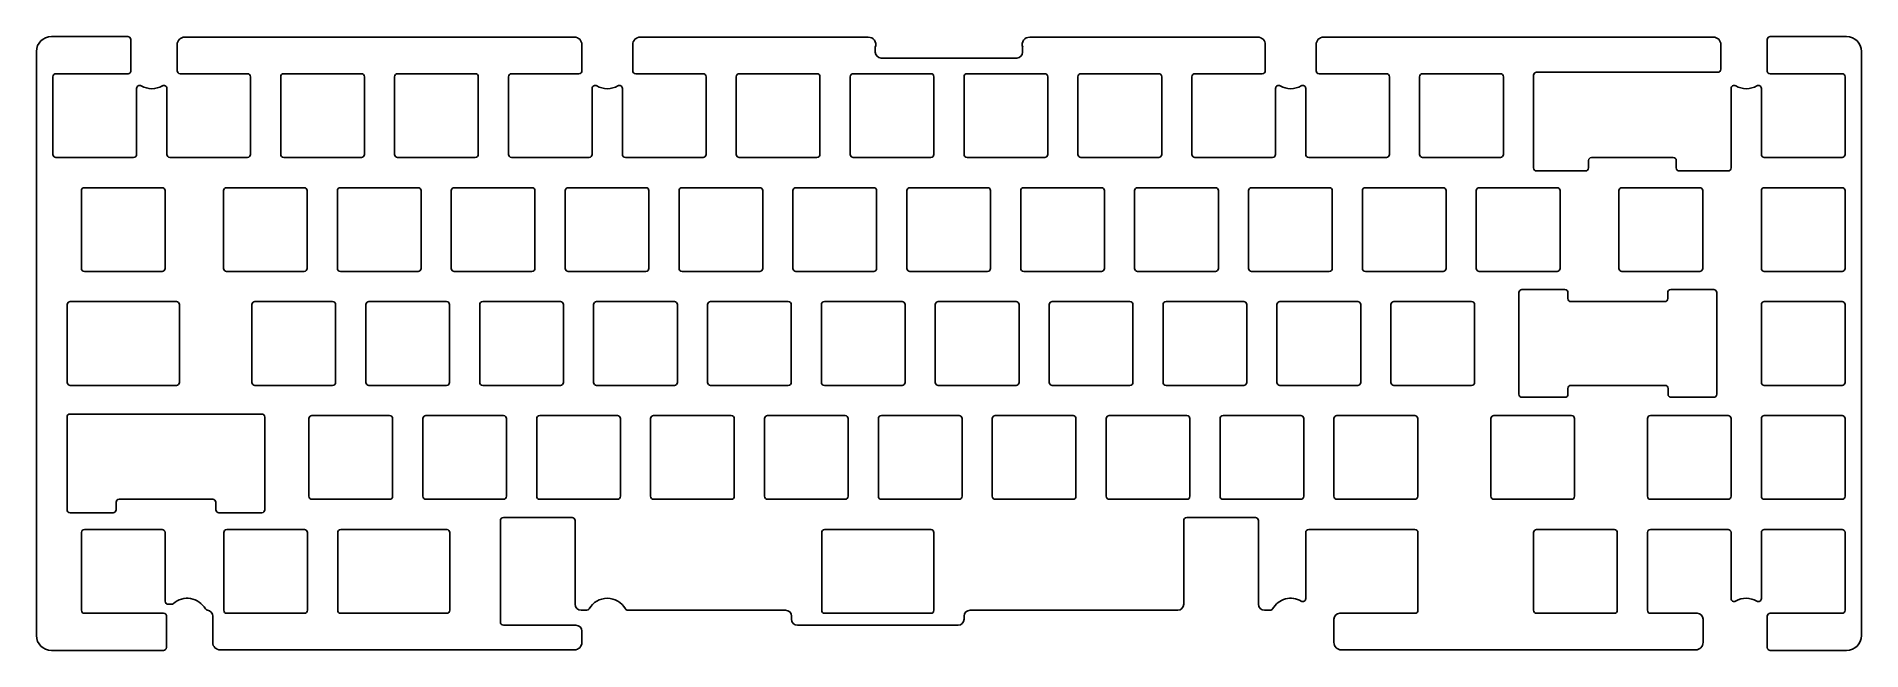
# Model space of a CAD drawing. Header units: millimetres. Extents: x -72 to 233, y -30 to 73.
import ezdxf

# ---------------------------------------------------------------- set-up
doc = ezdxf.new("R2010")
doc.units = ezdxf.units.MM
doc.layers.get('0').update_dxf_attribs({"linetype": 'CONTINUOUS'})

msp = doc.modelspace()

# ---------------------------------------------------------------- linework, layer by layer
for p, q in [((-72.03, 70.53, 0), (-72.03, -27.12, 0)), ((-56.75, 73.03, 0), (-69.53, 73.03, 0)), ((-56.25, 67.8, 0), (-56.25, 72.53, 0)), ((-48.5, 71.68, 0), (-48.5, 67.31, 0)), ((17.95, 72.93, 0), (-47.25, 72.93, 0)), ((19.2, 67.31, 0), (19.2, 71.68, 0)), ((27.7, 71.68, 0), (27.7, 67.31, 0)), ((67.1, 72.93, 0), (28.95, 72.93, 0)), ((68.27, 70.43, 0), (68.27, 71.26, 0)), ((92.92, 71.25, 0), (92.92, 70.43, 0)), ((132.25, 72.93, 0), (94.1, 72.93, 0)), ((133.5, 67.31, 0), (133.5, 71.68, 0)), ((142, 71.68, 0), (142, 67.31, 0)), ((208.45, 72.93, 0), (143.25, 72.93, 0)), ((209.7, 67.56, 0), (209.7, 71.68, 0)), ((217.45, 72.53, 0), (217.45, 67.8, 0)), ((230.72, 73.03, 0), (217.95, 73.03, 0)), ((233.22, -27.12, 0), (233.22, 70.53, 0)), ((91.92, 69.43, 0), (69.27, 69.43, 0)), ((-69.28, 53.31, 0), (-69.28, 66.31, 0)), ((-68.78, 66.81, 0), (-56.72, 66.81, 0)), ((-55.28, 64.35, 0), (-55.28, 53.31, 0)), ((-50.23, 53.31, 0), (-50.23, 64.35, 0)), ((-48, 66.81, 0), (-36.73, 66.81, 0)), ((-36.23, 66.31, 0), (-36.23, 53.31, 0)), ((6.92, 53.31, 0), (6.92, 66.31, 0)), ((7.42, 66.81, 0), (18.7, 66.81, 0)), ((20.92, 64.35, 0), (20.92, 53.31, 0)), ((25.97, 53.31, 0), (25.97, 64.35, 0)), ((28.2, 66.81, 0), (39.47, 66.81, 0)), ((39.97, 66.31, 0), (39.97, 53.31, 0)), ((121.22, 53.31, 0), (121.22, 66.31, 0)), ((121.72, 66.81, 0), (133, 66.81, 0)), ((135.22, 64.35, 0), (135.22, 53.31, 0)), ((140.27, 53.31, 0), (140.27, 64.35, 0)), ((142.5, 66.81, 0), (153.77, 66.81, 0)), ((154.27, 66.31, 0), (154.27, 53.31, 0)), ((178.37, 51.06, 0), (178.37, 66.56, 0)), ((178.87, 67.06, 0), (209.2, 67.06, 0)), ((211.42, 64.35, 0), (211.42, 51.06, 0)), ((216.47, 53.31, 0), (216.47, 64.35, 0)), ((217.92, 66.81, 0), (229.97, 66.81, 0)), ((230.47, 66.31, 0), (230.47, 53.31, 0)), ((-55.78, 52.81, 0), (-68.78, 52.81, 0)), ((-36.73, 52.81, 0), (-49.73, 52.81, 0)), ((20.42, 52.81, 0), (7.42, 52.81, 0)), ((39.47, 52.81, 0), (26.47, 52.81, 0)), ((134.72, 52.81, 0), (121.72, 52.81, 0)), ((153.77, 52.81, 0), (140.77, 52.81, 0)), ((187.56, 52.31, 0), (187.56, 51.06, 0)), ((201.74, 52.81, 0), (188.06, 52.81, 0)), ((202.24, 51.06, 0), (202.24, 52.31, 0)), ((229.97, 52.81, 0), (216.97, 52.81, 0)), ((187.06, 50.56, 0), (178.87, 50.56, 0)), ((210.92, 50.56, 0), (202.74, 50.56, 0)), ((5.56, -24.89, 0), (5.56, -7.89, 0)), ((6.06, -7.39, 0), (17.56, -7.39, 0)), ((18.06, -7.89, 0), (18.06, -21.89, 0)), ((119.86, -21.89, 0), (119.86, -7.89, 0)), ((120.36, -7.39, 0), (131.86, -7.39, 0)), ((132.36, -7.89, 0), (132.36, -21.89, 0)), ((-64.51, -22.89, 0), (-64.51, -9.89, 0)), ((-64.01, -9.39, 0), (-51.01, -9.39, 0)), ((-50.51, -9.89, 0), (-50.51, -21.39, 0)), ((140.27, -20.94, 0), (140.27, -9.89, 0)), ((140.77, -9.39, 0), (158.54, -9.39, 0)), ((159.04, -9.89, 0), (159.04, -22.89, 0)), ((197.42, -22.89, 0), (197.42, -9.89, 0)), ((197.92, -9.39, 0), (210.92, -9.39, 0)), ((211.42, -9.89, 0), (211.42, -20.94, 0)), ((216.47, -20.94, 0), (216.47, -9.89, 0)), ((216.97, -9.39, 0), (229.97, -9.39, 0)), ((230.47, -9.89, 0), (230.47, -22.89, 0)), ((-50.77, -23.39, 0), (-64.01, -23.39, 0)), ((-50.3, -29.12, 0), (-50.3, -24.38, 0)), ((-50.01, -21.89, 0), (-49.45, -21.89, 0)), ((-42.55, -23.88, 0), (-42.55, -28.27, 0)), ((19.06, -22.89, 0), (20.05, -22.89, 0)), ((26.92, -22.89, 0), (53.26, -22.89, 0)), ((54.26, -23.89, 0), (54.26, -24.39, 0)), ((83.12, -24.39, 0), (83.12, -23.89, 0)), ((84.12, -22.89, 0), (118.86, -22.89, 0)), ((133.36, -22.89, 0), (134.28, -22.89, 0)), ((144.98, -24.39, 0), (144.98, -28.27, 0)), ((158.54, -23.39, 0), (145.98, -23.39, 0)), ((205.72, -23.39, 0), (197.92, -23.39, 0)), ((206.72, -28.27, 0), (206.72, -24.39, 0)), ((217.45, -23.89, 0), (217.45, -29.12, 0)), ((229.97, -23.39, 0), (217.95, -23.39, 0)), ((18.2, -25.39, 0), (6.06, -25.39, 0)), ((19.2, -28.27, 0), (19.2, -26.39, 0)), ((55.26, -25.39, 0), (82.12, -25.39, 0)), ((-69.53, -29.62, 0), (-50.8, -29.62, 0)), ((-41.3, -29.52, 0), (17.95, -29.52, 0)), ((146.23, -29.52, 0), (205.47, -29.52, 0)), ((217.95, -29.62, 0), (230.72, -29.62, 0))]:
    msp.add_line(p, q)
for points in [[(-30.68, 66.81), (-17.68, 66.81, -0.414214), (-17.18, 66.31), (-17.18, 53.31, -0.414214), (-17.68, 52.81), (-30.68, 52.81, -0.414214), (-31.18, 53.31), (-31.18, 66.31, -0.414214)], [(-11.63, 66.81), (1.37, 66.81, -0.414214), (1.87, 66.31), (1.87, 53.31, -0.414214), (1.37, 52.81), (-11.63, 52.81, -0.414214), (-12.13, 53.31), (-12.13, 66.31, -0.414214)], [(59.02, 66.31, 0.414214), (58.52, 66.81), (45.52, 66.81, 0.414214), (45.02, 66.31), (45.02, 53.31, 0.414214), (45.52, 52.81), (58.52, 52.81, 0.414214), (59.02, 53.31)], [(78.07, 66.31, 0.414214), (77.57, 66.81), (64.57, 66.81, 0.414214), (64.07, 66.31), (64.07, 53.31, 0.414214), (64.57, 52.81), (77.57, 52.81, 0.414214), (78.07, 53.31)], [(97.12, 66.31, 0.414214), (96.62, 66.81), (83.62, 66.81, 0.414214), (83.12, 66.31), (83.12, 53.31, 0.414214), (83.62, 52.81), (96.62, 52.81, 0.414214), (97.12, 53.31)], [(116.17, 66.31, 0.414214), (115.67, 66.81), (102.67, 66.81, 0.414214), (102.17, 66.31), (102.17, 53.31, 0.414214), (102.67, 52.81), (115.67, 52.81, 0.414214), (116.17, 53.31)], [(159.82, 66.81), (172.82, 66.81, -0.414214), (173.32, 66.31), (173.32, 53.31, -0.414214), (172.82, 52.81), (159.82, 52.81, -0.414214), (159.32, 53.31), (159.32, 66.31, -0.414214)], [(-64.01, 47.76, 0.414214), (-64.51, 47.26), (-64.51, 34.26, 0.414214), (-64.01, 33.76), (-51.01, 33.76, 0.414214), (-50.51, 34.26), (-50.51, 47.26, 0.414214), (-51.01, 47.76)], [(-26.75, 47.26, 0.414214), (-27.25, 47.76), (-40.25, 47.76, 0.414214), (-40.75, 47.26), (-40.75, 34.26, 0.414214), (-40.25, 33.76), (-27.25, 33.76, 0.414214), (-26.75, 34.26)], [(-7.7, 47.26, 0.414214), (-8.2, 47.76), (-21.2, 47.76, 0.414214), (-21.7, 47.26), (-21.7, 34.26, 0.414214), (-21.2, 33.76), (-8.2, 33.76, 0.414214), (-7.7, 34.26)], [(11.35, 47.26, 0.414214), (10.85, 47.76), (-2.15, 47.76, 0.414214), (-2.65, 47.26), (-2.65, 34.26, 0.414214), (-2.15, 33.76), (10.85, 33.76, 0.414214), (11.35, 34.26)], [(30.4, 47.26, 0.414214), (29.9, 47.76), (16.9, 47.76, 0.414214), (16.4, 47.26), (16.4, 34.26, 0.414214), (16.9, 33.76), (29.9, 33.76, 0.414214), (30.4, 34.26)], [(49.45, 47.26, 0.414214), (48.95, 47.76), (35.95, 47.76, 0.414214), (35.45, 47.26), (35.45, 34.26, 0.414214), (35.95, 33.76), (48.95, 33.76, 0.414214), (49.45, 34.26)], [(68.5, 47.26, 0.414214), (68, 47.76), (55, 47.76, 0.414214), (54.5, 47.26), (54.5, 34.26, 0.414214), (55, 33.76), (68, 33.76, 0.414214), (68.5, 34.26)], [(74.05, 47.76), (87.05, 47.76, -0.414214), (87.55, 47.26), (87.55, 34.26, -0.414214), (87.05, 33.76), (74.05, 33.76, -0.414214), (73.55, 34.26), (73.55, 47.26, -0.414214)], [(106.6, 47.26, 0.414214), (106.1, 47.76), (93.1, 47.76, 0.414214), (92.6, 47.26), (92.6, 34.26, 0.414214), (93.1, 33.76), (106.1, 33.76, 0.414214), (106.6, 34.26)], [(112.15, 47.76), (125.15, 47.76, -0.414214), (125.65, 47.26), (125.65, 34.26, -0.414214), (125.15, 33.76), (112.15, 33.76, -0.414214), (111.65, 34.26), (111.65, 47.26, -0.414214)], [(144.7, 47.26, 0.414214), (144.2, 47.76), (131.2, 47.76, 0.414214), (130.7, 47.26), (130.7, 34.26, 0.414214), (131.2, 33.76), (144.2, 33.76, 0.414214), (144.7, 34.26)], [(163.25, 33.76, 0.414214), (163.75, 34.26), (163.75, 47.26, 0.414214), (163.25, 47.76), (150.25, 47.76, 0.414214), (149.75, 47.26), (149.75, 34.26, 0.414214), (150.25, 33.76)], [(182.8, 47.26, 0.414214), (182.3, 47.76), (169.3, 47.76, 0.414214), (168.8, 47.26), (168.8, 34.26, 0.414214), (169.3, 33.76), (182.3, 33.76, 0.414214), (182.8, 34.26)], [(193.16, 47.76, 0.414214), (192.66, 47.26), (192.66, 34.26, 0.414214), (193.16, 33.76), (206.16, 33.76, 0.414214), (206.66, 34.26), (206.66, 47.26, 0.414214), (206.16, 47.76)], [(229.97, 33.76), (216.97, 33.76, -0.414214), (216.47, 34.26), (216.47, 47.26, -0.414214), (216.97, 47.76), (229.97, 47.76, -0.414214), (230.47, 47.26), (230.47, 34.26, -0.414214)], [(200.4, 14.71, 0.048004), (200.31, 14.71), (184.63, 14.71, 0.414214), (184.13, 14.21), (184.13, 13.21, -0.414214), (183.63, 12.71), (176.43, 12.71, -0.414214), (175.93, 13.21), (175.93, 30.21, -0.414214), (176.43, 30.71), (183.63, 30.71, -0.414214), (184.13, 30.21), (184.13, 29.21, 0.414214), (184.63, 28.71), (200.31, 28.71, 0.414214), (200.81, 29.21), (200.81, 30.21, -0.414214), (201.31, 30.71), (208.51, 30.71, -0.414214), (209.01, 30.21), (209.01, 13.21, -0.414214), (208.51, 12.71), (201.31, 12.71, -0.023219), (201.26, 12.72, -0.35907), (200.86, 13.21), (200.86, 14.21, 0.38727)], [(-48.63, 14.71), (-66.39, 14.71, -0.414214), (-66.89, 15.21), (-66.89, 28.21, -0.414214), (-66.39, 28.71), (-48.63, 28.71, -0.414214), (-48.13, 28.21), (-48.13, 15.21, -0.414214)], [(-21.99, 28.21, 0.414214), (-22.49, 28.71), (-35.49, 28.71, 0.414214), (-35.99, 28.21), (-35.99, 15.21, 0.414214), (-35.49, 14.71), (-22.49, 14.71, 0.414214), (-21.99, 15.21)], [(-2.94, 28.21, 0.414214), (-3.44, 28.71), (-16.44, 28.71, 0.414214), (-16.94, 28.21), (-16.94, 15.21, 0.414214), (-16.44, 14.71), (-3.44, 14.71, 0.414214), (-2.94, 15.21)], [(16.11, 28.21, 0.414214), (15.61, 28.71), (2.61, 28.71, 0.414214), (2.11, 28.21), (2.11, 15.21, 0.414214), (2.61, 14.71), (15.61, 14.71, 0.414214), (16.11, 15.21)], [(35.16, 28.21, 0.414214), (34.66, 28.71), (21.66, 28.71, 0.414214), (21.16, 28.21), (21.16, 15.21, 0.414214), (21.66, 14.71), (34.66, 14.71, 0.414214), (35.16, 15.21)], [(54.21, 28.21, 0.414214), (53.71, 28.71), (40.71, 28.71, 0.414214), (40.21, 28.21), (40.21, 15.21, 0.414214), (40.71, 14.71), (53.71, 14.71, 0.414214), (54.21, 15.21)], [(73.26, 28.21, 0.414214), (72.76, 28.71), (59.76, 28.71, 0.414214), (59.26, 28.21), (59.26, 15.21, 0.414214), (59.76, 14.71), (72.76, 14.71, 0.414214), (73.26, 15.21)], [(92.31, 28.21, 0.414214), (91.81, 28.71), (78.81, 28.71, 0.414214), (78.31, 28.21), (78.31, 15.21, 0.414214), (78.81, 14.71), (91.81, 14.71, 0.414214), (92.31, 15.21)], [(111.36, 28.21, 0.414214), (110.86, 28.71), (97.86, 28.71, 0.414214), (97.36, 28.21), (97.36, 15.21, 0.414214), (97.86, 14.71), (110.86, 14.71, 0.414214), (111.36, 15.21)], [(130.41, 28.21, 0.414214), (129.91, 28.71), (116.91, 28.71, 0.414214), (116.41, 28.21), (116.41, 15.21, 0.414214), (116.91, 14.71), (129.91, 14.71, 0.414214), (130.41, 15.21)], [(149.46, 28.21, 0.414214), (148.96, 28.71), (135.96, 28.71, 0.414214), (135.46, 28.21), (135.46, 15.21, 0.414214), (135.96, 14.71), (148.96, 14.71, 0.414214), (149.46, 15.21)], [(168.51, 28.21, 0.414214), (168.01, 28.71), (155.01, 28.71, 0.414214), (154.51, 28.21), (154.51, 15.21, 0.414214), (155.01, 14.71), (168.01, 14.71, 0.414214), (168.51, 15.21)], [(229.97, 14.71), (216.97, 14.71, -0.414214), (216.47, 15.21), (216.47, 28.21, -0.414214), (216.97, 28.71), (229.97, 28.71, -0.414214), (230.47, 28.21), (230.47, 15.21, -0.414214)], [(-42.03, -4.84, 0.414214), (-42.53, -4.34), (-58.21, -4.34, 0.414214), (-58.71, -4.84), (-58.71, -6.09, -0.414214), (-59.21, -6.59), (-66.41, -6.59, -0.414214), (-66.91, -6.09), (-66.91, 9.41, -0.414214), (-66.41, 9.91), (-34.33, 9.91, -0.414214), (-33.83, 9.41), (-33.83, -6.09, -0.414214), (-34.33, -6.59), (-41.53, -6.59, -0.414214), (-42.03, -6.09)], [(-25.96, 9.66), (-12.96, 9.66, -0.414214), (-12.46, 9.16), (-12.46, -3.84, -0.414214), (-12.96, -4.34), (-25.96, -4.34, -0.414214), (-26.46, -3.84), (-26.46, 9.16, -0.414214)], [(6.59, 9.16, 0.414214), (6.09, 9.66), (-6.91, 9.66, 0.414214), (-7.41, 9.16), (-7.41, -3.84, 0.414214), (-6.91, -4.34), (6.09, -4.34, 0.414214), (6.59, -3.84)], [(25.64, 9.16, 0.414214), (25.14, 9.66), (12.14, 9.66, 0.414214), (11.64, 9.16), (11.64, -3.84, 0.414214), (12.14, -4.34), (25.14, -4.34, 0.414214), (25.64, -3.84)], [(44.69, 9.16, 0.414214), (44.19, 9.66), (31.19, 9.66, 0.414214), (30.69, 9.16), (30.69, -3.84, 0.414214), (31.19, -4.34), (44.19, -4.34, 0.414214), (44.69, -3.84)], [(50.24, 9.66), (63.24, 9.66, -0.414214), (63.74, 9.16), (63.74, -3.84, -0.414214), (63.24, -4.34), (50.24, -4.34, -0.414214), (49.74, -3.84), (49.74, 9.16, -0.414214)], [(82.79, 9.16, 0.414214), (82.29, 9.66), (69.29, 9.66, 0.414214), (68.79, 9.16), (68.79, -3.84, 0.414214), (69.29, -4.34), (82.29, -4.34, 0.414214), (82.79, -3.84)], [(101.84, 9.16, 0.414214), (101.34, 9.66), (88.34, 9.66, 0.414214), (87.84, 9.16), (87.84, -3.84, 0.414214), (88.34, -4.34), (101.34, -4.34, 0.414214), (101.84, -3.84)], [(120.89, 9.16, 0.414214), (120.39, 9.66), (107.39, 9.66, 0.414214), (106.89, 9.16), (106.89, -3.84, 0.414214), (107.39, -4.34), (120.39, -4.34, 0.414214), (120.89, -3.84)], [(139.94, 9.16, 0.414214), (139.44, 9.66), (126.44, 9.66, 0.414214), (125.94, 9.16), (125.94, -3.84, 0.414214), (126.44, -4.34), (139.44, -4.34, 0.414214), (139.94, -3.84)], [(158.99, 9.16, 0.414214), (158.49, 9.66), (145.49, 9.66, 0.414214), (144.99, 9.16), (144.99, -3.84, 0.414214), (145.49, -4.34), (158.49, -4.34, 0.414214), (158.99, -3.84)], [(171.73, 9.66, 0.414214), (171.23, 9.16), (171.23, -3.84, 0.414214), (171.73, -4.34), (184.73, -4.34, 0.414214), (185.23, -3.84), (185.23, 9.16, 0.414214), (184.73, 9.66)], [(197.92, 9.66, 0.414214), (197.42, 9.16), (197.42, -3.84, 0.414214), (197.92, -4.34), (210.92, -4.34, 0.414214), (211.42, -3.84), (211.42, 9.16, 0.414214), (210.92, 9.66)], [(229.97, -4.34), (216.97, -4.34, -0.414214), (216.47, -3.84), (216.47, 9.16, -0.414214), (216.97, 9.66), (229.97, 9.66, -0.414214), (230.47, 9.16), (230.47, -3.84, -0.414214)], [(-40.2, -9.39), (-27.2, -9.39, -0.414214), (-26.7, -9.89), (-26.7, -22.89, -0.414214), (-27.2, -23.39), (-40.2, -23.39, -0.414214), (-40.7, -22.89), (-40.7, -9.89, -0.414214)], [(-21.15, -9.39), (-3.39, -9.39, -0.414214), (-2.89, -9.89), (-2.89, -22.89, -0.414214), (-3.39, -23.39), (-21.15, -23.39, -0.414214), (-21.65, -22.89), (-21.65, -9.89, -0.414214)], [(77.57, -23.39, 0.414214), (78.07, -22.89), (78.07, -9.89, 0.414214), (77.57, -9.39), (59.81, -9.39, 0.414214), (59.31, -9.89), (59.31, -22.89, 0.414214), (59.81, -23.39)], [(178.37, -22.89), (178.37, -9.89, -0.414214), (178.87, -9.39), (191.87, -9.39, -0.414214), (192.37, -9.89), (192.37, -22.89, -0.414214), (191.87, -23.39), (178.87, -23.39, -0.414214)]]:
    msp.add_lwpolyline(points, format="xyb", close=True)
at = {"extrusion": (0, 1.56595e-09, 1)}
for centre, radius, start, end in [((-69.53, 70.53, 0), 2.5, 90, 180), ((-47.25, 71.68, 0), 1.25, 90, 180), ((28.95, 71.68, 0), 1.25, 90, 180), ((91.92, 70.43, 0), 1, -90, 0), ((94.1, 71.68, 0), 1.25, 90, 200.0824), ((143.25, 71.68, 0), 1.25, 90, 180), ((217.95, 72.53, 0), 0.5, 90, 180), ((-56.72, 67.31, 0), 0.5, -90, 7.0541), ((18.7, 67.31, 0), 0.5, -90, 0), ((133, 67.31, 0), 0.5, -90, 0), ((209.2, 67.56, 0), 0.5, -90, 0), ((-68.78, 66.31, 0), 0.5, 90, 180), ((7.42, 66.31, 0), 0.5, 90, 180), ((121.72, 66.31, 0), 0.5, 90, 180), ((178.87, 66.56, 0), 0.5, 90, 180), ((-55.78, 53.31, 0), 0.5, -90, 0), ((-36.73, 53.31, 0), 0.5, -90, 0), ((20.42, 53.31, 0), 0.5, -90, 0), ((39.47, 53.31, 0), 0.5, -90, 0), ((134.72, 53.31, 0), 0.5, -90, 0), ((153.77, 53.31, 0), 0.5, -90, 0), ((188.06, 52.31, 0), 0.5, 90, 180), ((229.97, 53.31, 0), 0.5, -90, 0), ((187.06, 51.06, 0), 0.5, -90, 0), ((210.92, 51.06, 0), 0.5, -90, 0), ((6.06, -7.89, 0), 0.5, 90, 180), ((120.36, -7.89, 0), 0.5, 90, 180), ((-64.01, -9.89, 0), 0.5, 90, 180), ((140.77, -9.89, 0), 0.5, 90, 180), ((197.92, -9.89, 0), 0.5, 90, 180), ((216.97, -9.89, 0), 0.5, 90, 180), ((-49.45, -21.39, 0), 0.5, 270, 311.2199), ((82.12, -24.39, 0), 1, -90, 0), ((84.12, -23.89, 0), 1, 90, 180), ((118.86, -21.89, 0), 1, -90, 0), ((145.98, -24.39, 0), 1, 90, 180), ((158.54, -22.89, 0), 0.5, -90, 0), ((217.95, -23.89, 0), 0.5, 90, 180), ((229.97, -22.89, 0), 0.5, -90, 0), ((230.72, -27.12, 0), 2.5, -90, 0), ((-50.8, -29.12, 0), 0.5, -90, 0), ((17.95, -28.27, 0), 1.25, -90, 0), ((205.47, -28.27, 0), 1.25, -90, 0)]:
    msp.add_arc(centre, radius, start, end, dxfattribs=at)
for centre, radius, start, end in [((-56.75, 72.53, 0), 0.5, 0, 90), ((17.95, 71.68, 0), 1.25, 0, 90), ((67.1, 71.68, 0), 1.25, -19.8137, 90), ((69.27, 70.43, 0), 1, 180, 270), ((132.25, 71.68, 0), 1.25, 0, 90), ((208.45, 71.68, 0), 1.25, 0, 90), ((230.72, 70.53, 0), 2.5, 0, 90), ((-52.76, 67.8, 0), 3.49, 180, 187.0541), ((-48, 67.31, 0), 0.5, 180, 270), ((28.2, 67.31, 0), 0.5, 180, 270), ((142.5, 67.31, 0), 0.5, 180, 270), ((213.96, 67.8, 0), 3.49, -7.0541, 0), ((217.92, 67.31, 0), 0.5, 172.9459, 270), ((-50.73, 64.35, 0), 0.5, 0, 120.5752), ((-36.73, 66.31, 0), 0.5, 0, 90), ((25.47, 64.35, 0), 0.5, 0, 120.5752), ((39.47, 66.31, 0), 0.5, 0, 90), ((139.77, 64.35, 0), 0.5, 0, 120.5752), ((153.77, 66.31, 0), 0.5, 0, 90), ((215.97, 64.35, 0), 0.5, 0, 120.5752), ((229.97, 66.31, 0), 0.5, 0, 90), ((-68.78, 53.31, 0), 0.5, 180, 270), ((-49.73, 53.31, 0), 0.5, 180, 270), ((7.42, 53.31, 0), 0.5, 180, 270), ((26.47, 53.31, 0), 0.5, 180, 270), ((121.72, 53.31, 0), 0.5, 180, 270), ((140.77, 53.31, 0), 0.5, 180, 270), ((201.74, 52.31, 0), 0.5, 0, 90), ((216.97, 53.31, 0), 0.5, 180, 270), ((178.87, 51.06, 0), 0.5, 180, 270), ((202.74, 51.06, 0), 0.5, 180, 270), ((17.56, -7.89, 0), 0.5, 0, 90), ((131.86, -7.89, 0), 0.5, 0, 90), ((-51.01, -9.89, 0), 0.5, 0, 90), ((158.54, -9.89, 0), 0.5, 0, 90), ((210.92, -9.89, 0), 0.5, 0, 90), ((229.97, -9.89, 0), 0.5, 0, 90), ((-46.81, -24.38, 0), 3.49, 29.8043, 131.4988), ((23.44, -24.38, 0), 3.49, 29.8043, 150.0839), ((211.92, -20.94, 0), 0.5, 180, 300.12), ((-64.01, -22.89, 0), 0.5, 180, 270), ((-50.77, -23.89, 0), 0.5, -7.0541, 90), ((-50.01, -21.39, 0), 0.5, 180, 270), ((-46.81, -24.38, 0), 3.49, 172.9459, 180), ((-43.33, -22.39, 0), 0.5, 209.5693, 261.6309), ((-43.55, -23.88, 0), 1, 0, 81.6309), ((19.06, -21.89, 0), 1, 180, 270), ((26.92, -22.39, 0), 0.5, 209.5693, 269.9862), ((53.26, -23.89, 0), 1, 0, 90), ((55.26, -24.39, 0), 1, 180, 270), ((133.36, -21.89, 0), 1, 180, 270), ((197.92, -22.89, 0), 0.5, 180, 270), ((205.72, -24.39, 0), 1, 0, 90), ((-69.53, -27.12, 0), 2.5, 180, 270), ((6.06, -24.89, 0), 0.5, 180, 270), ((18.2, -26.39, 0), 1, 0, 90), ((-41.3, -28.27, 0), 1.25, 180, 270), ((146.23, -28.27, 0), 1.25, 180, 270), ((217.95, -29.12, 0), 0.5, 180, 270)]:
    msp.add_arc(centre, radius, start, end)
at = {"extrusion": (6.93343e-10, 1.14675e-09, 1)}
for centre in [(-54.78, 64.35, 0), (21.42, 64.35, 0), (135.72, 64.35, 0)]:
    msp.add_arc(centre, 0.5, 58.8421, 180, dxfattribs=at)
at = {"extrusion": (6.84751e-10, 1.16267e-09, 1)}
for centre in [(-52.74, 67.8, 0), (23.46, 67.8, 0), (137.76, 67.8, 0)]:
    msp.add_arc(centre, 3.49, 239.5042, 300.2974, dxfattribs=at)
at = {"extrusion": (6.93343e-10, 1.14674e-09, 1)}
msp.add_arc((211.92, 64.35, 0), 0.5, 58.842, 180, dxfattribs=at)
at = {"extrusion": (6.84752e-10, 1.16267e-09, 1)}
msp.add_arc((213.96, 67.8, 0), 3.49, 239.5041, 300.2974, dxfattribs=at)
at = {"extrusion": (6.83066e-10, 1.16569e-09, 1)}
msp.add_arc((137.76, -24.38, 0), 3.49, 59.6308, 150.1957, dxfattribs=at)
at = {"extrusion": (6.79084e-10, 1.17272e-09, 1)}
msp.add_arc((139.77, -20.94, 0), 0.5, -120.0738, 0, dxfattribs=at)
at = {"extrusion": (6.8552e-10, 1.16128e-09, 1)}
msp.add_arc((213.94, -24.38, 0), 3.49, 59.446, 120.3626, dxfattribs=at)
at = {"extrusion": (6.88169e-10, 1.15644e-09, 1)}
msp.add_arc((215.97, -20.94, 0), 0.5, -120.7558, 0, dxfattribs=at)
at = {"extrusion": (-2.25495e-10, 1.53278e-09, 1)}
msp.add_arc((19.98, -22.39, 0), 0.5, 278.3691, 330.076, dxfattribs=at)
at = {"extrusion": (-3.76726e-13, 1.56595e-09, 1)}
msp.add_arc((134.28, -22.39, 0), 0.5, 270.0138, 330.4306, dxfattribs=at)

doc.saveas('drawing.dxf')
